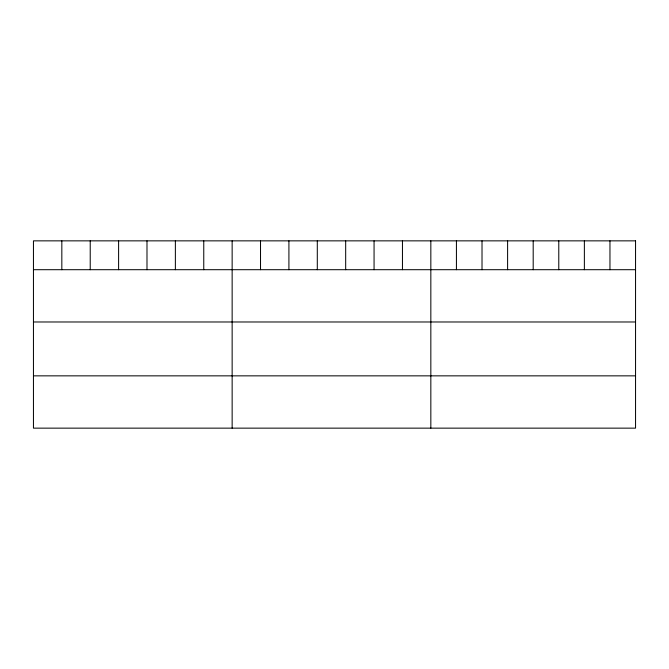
<?xml version="1.0" encoding="UTF-8"?>
<svg xmlns="http://www.w3.org/2000/svg" width="669" height="669" viewBox="0 0 669 669"><rect width="100%" height="100%" fill="white"/><g stroke="black" fill="none" stroke-linecap="round" stroke-linejoin="round"><path stroke-width="1" d="M33.45 269.699L635.55 269.699M33.45 321.981L635.55 321.981M33.45 375.853L635.55 375.853M609.961 240.857L609.961 269.699M584.371 240.857L584.371 269.699M558.782 240.857L558.782 269.699M533.193 240.857L533.193 269.699M507.604 240.857L507.604 269.699M482.014 240.857L482.014 269.699M456.425 240.857L456.425 269.699M430.836 240.857L430.836 428.143M402.454 240.857L402.454 269.699M374.063 240.857L374.063 269.699M345.681 240.857L345.681 269.699M317.298 240.857L317.298 269.699M288.916 240.857L288.916 269.699M260.525 240.857L260.525 269.699M232.143 240.857L232.143 428.143M203.761 240.857L203.761 269.699M175.37 240.857L175.37 269.699M146.988 240.857L146.988 269.699M118.605 240.857L118.605 269.699M90.223 240.857L90.223 269.699M61.832 240.857L61.832 269.699M635.55 240.857L33.45 240.857L33.45 428.143L635.55 428.143L635.55 240.857"/></g></svg>
